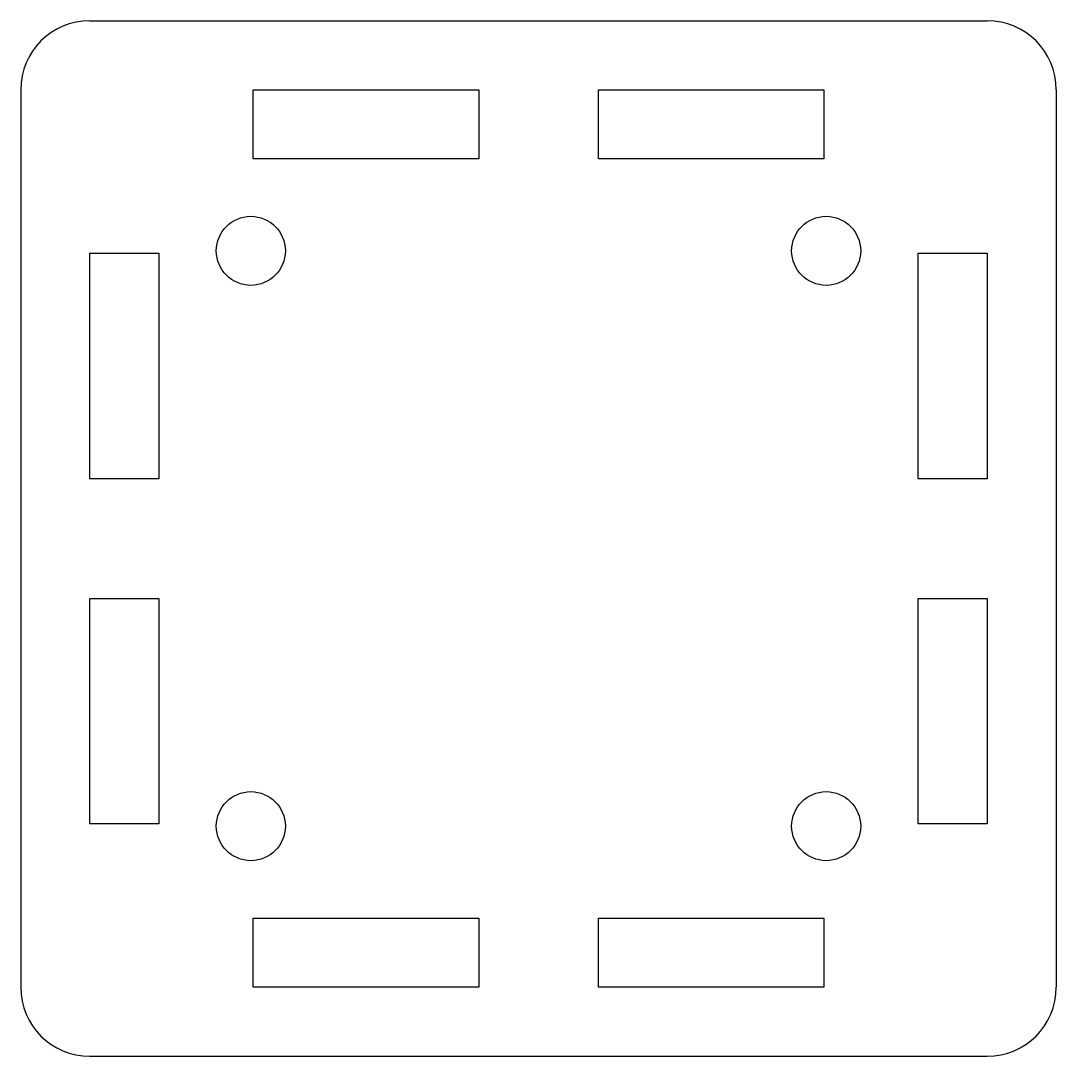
# Model space of a CAD drawing. Extents: x 0 to 45, y -6 to 39.
import ezdxf

# ---------------------------------------------------------------- set-up
doc = ezdxf.new("R2010")
doc.units = 0
doc.layers.get('0').update_dxf_attribs({"linetype": 'continuous'})

# ---------------------------------------------------------------- blocks, each defined once
blk = doc.blocks.new('FILLET001001')
at = {"color": 0}
for p, q in [((3, 39), (42, 39)), ((0, 36), (0, -3)), ((10.1, 36), (19.9, 36)), ((10.1, 33), (10.1, 36)), ((19.9, 36), (19.9, 33)), ((25.1, 36), (34.9, 36)), ((25.1, 33), (25.1, 36)), ((34.9, 36), (34.9, 33)), ((45, 36), (45, -3)), ((19.9, 33), (10.1, 33)), ((34.9, 33), (25.1, 33)), ((3, 28.9), (6, 28.9)), ((3, 19.1), (3, 28.9)), ((6, 28.9), (6, 19.1)), ((39, 28.9), (42, 28.9)), ((39, 19.1), (39, 28.9)), ((42, 28.9), (42, 19.1)), ((6, 19.1), (3, 19.1)), ((42, 19.1), (39, 19.1)), ((3, 13.9), (6, 13.9)), ((3, 4.1), (3, 13.9)), ((6, 13.9), (6, 4.1)), ((39, 13.9), (42, 13.9)), ((39, 4.1), (39, 13.9)), ((42, 13.9), (42, 4.1)), ((6, 4.1), (3, 4.1)), ((42, 4.1), (39, 4.1)), ((10.1, 0), (19.9, 0)), ((10.1, -3), (10.1, 0)), ((19.9, 0), (19.9, -3)), ((25.1, 0), (34.9, 0)), ((25.1, -3), (25.1, 0)), ((34.9, 0), (34.9, -3)), ((19.9, -3), (10.1, -3)), ((34.9, -3), (25.1, -3)), ((3, -6), (42, -6))]:
    blk.add_line(p, q, dxfattribs=at)
for centre in [(10, 29), (35, 29), (10, 4), (35, 4)]:
    blk.add_circle(centre, 1.5, dxfattribs=at)
for centre, start, end in [((3, 36), 90, -180), ((42, 36), 0, 90), ((3, -3), 180, -90), ((42, -3), -90, 0)]:
    blk.add_arc(centre, 3, start, end, dxfattribs=at)

msp = doc.modelspace()

# ---------------------------------------------------------------- block references
at = {"color": 0}
msp.add_blockref('FILLET001001', (0, 0), dxfattribs=at)

doc.saveas('drawing.dxf')
